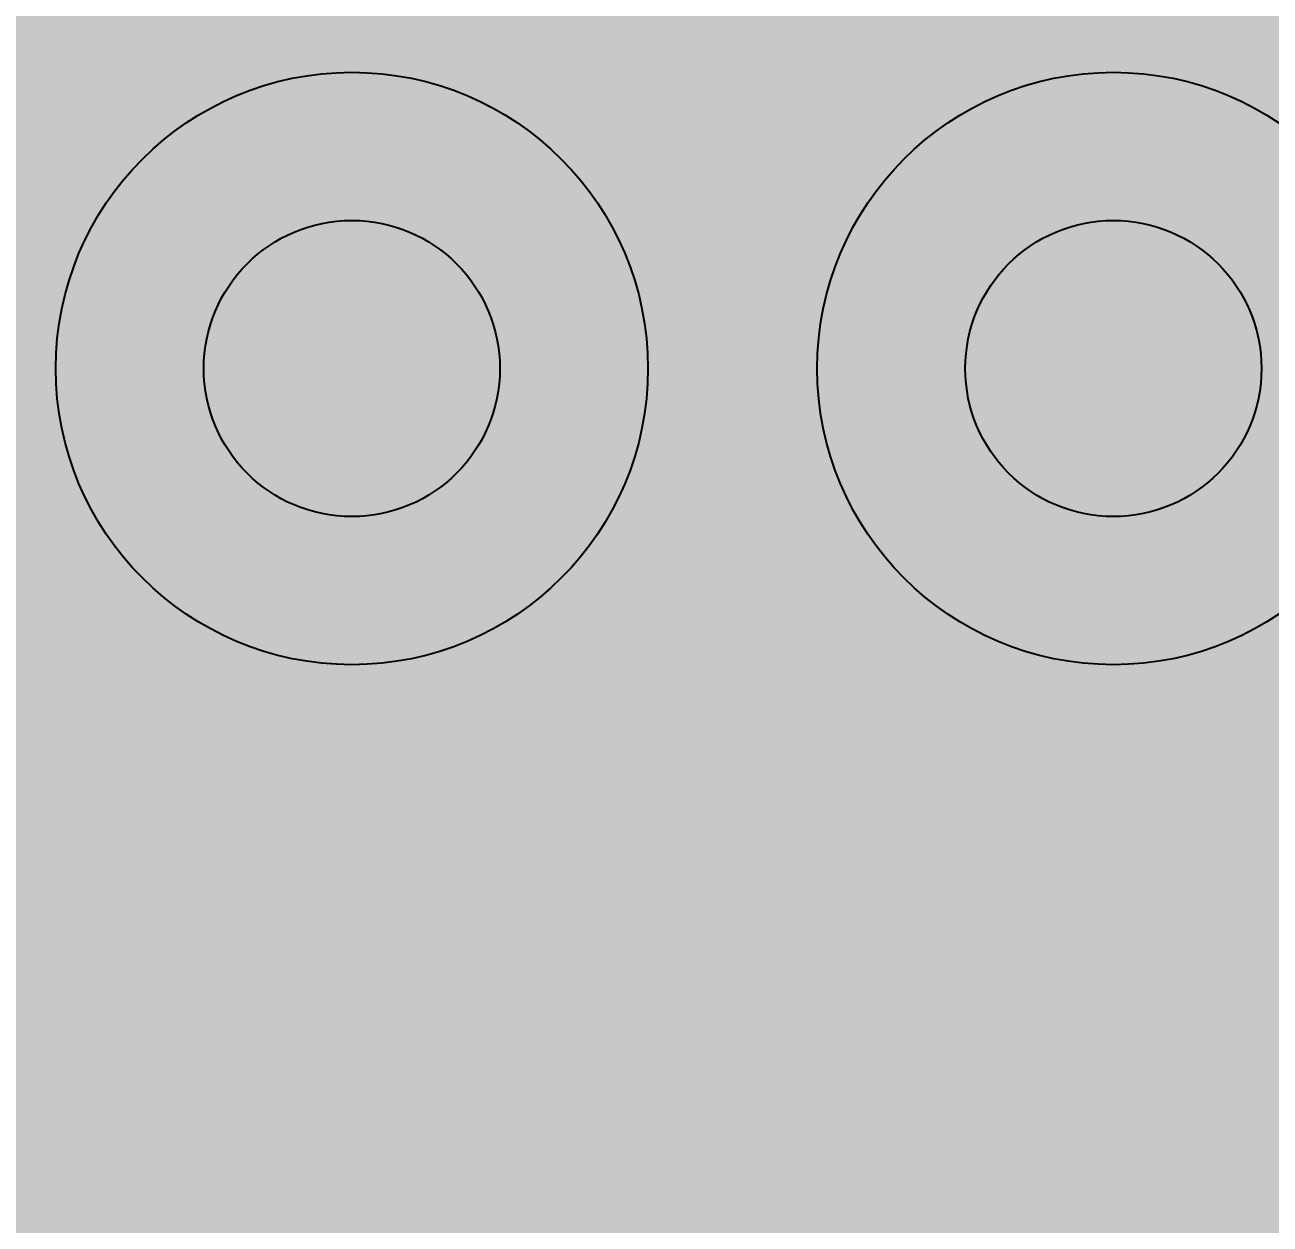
# Model space of a CAD drawing. Extents: x -23 to 289, y -67 to 135.
# Drawn here: x 147.414 to 148.885, y 80.289 to 81.706 of the extents above; entities that cross this region are included whole.
import ezdxf
from ezdxf.enums import TextEntityAlignment as Align

# ---------------------------------------------------------------- set-up
doc = ezdxf.new("R2010")
doc.units = 0
doc.header["$MEASUREMENT"] = 0
for name, color, linetype in [('ASSEMBLY_PART_NUMBERS_BTM', 191, 'CONTINUOUS'), ('DRILL_DRAWING', 21, 'CONTINUOUS'), ('GENERATED_SILKSCREEN_BTM', 255, 'CONTINUOUS'), ('PLANE_SHAPES_LAYER_TOP', 150, 'CONTINUOUS'), ('SILKSCREEN_REF_DES_BTM', 211, 'CONTINUOUS'), ('TRACES_LAYER_BOTTOM', 230, 'CONTINUOUS'), ('TRACES_LAYER_TOP', 150, 'CONTINUOUS'), ('VIA_HOLES_LAYER_BOTTOM', 30, 'CONTINUOUS'), ('VIA_HOLES_LAYER_TOP', 30, 'CONTINUOUS'), ('VIA_PADS_LAYER_BOTTOM', 230, 'CONTINUOUS'), ('VIA_PADS_LAYER_TOP', 150, 'CONTINUOUS')]:
    doc.layers.add(name, color=color, linetype=linetype)
doc.styles.add('VERIBEST_GERBER_0', font='txt')

msp = doc.modelspace()

# ---------------------------------------------------------------- hatches: boundary and pattern name
at = {"layer": 'VIA_HOLES_LAYER_BOTTOM'}
h = msp.add_hatch(color=256, dxfattribs=at)
edge = h.paths.add_edge_path()
edge.add_arc((147.8, 81.3), 0.175, 0, 360)
h = msp.add_hatch(color=256, dxfattribs=at)
edge = h.paths.add_edge_path()
edge.add_arc((148.7, 81.3), 0.175, 0, 360)
at = {"layer": 'VIA_HOLES_LAYER_TOP'}
h = msp.add_hatch(color=256, dxfattribs=at)
edge = h.paths.add_edge_path()
edge.add_arc((147.8, 81.3), 0.175, 0, 360)
h = msp.add_hatch(color=256, dxfattribs=at)
edge = h.paths.add_edge_path()
edge.add_arc((148.7, 81.3), 0.175, 0, 360)

# ---------------------------------------------------------------- linework, layer by layer
at = {"layer": 'GENERATED_SILKSCREEN_BTM', "const_width": 0.15}
for points in [[(148.0232, 79.9856), (147.4912, 80.4192), (147.4912, 80.5128), (147.616, 80.6136), (147.8744, 80.6136), (148.0048, 80.5072), (148.0104, 80.5056), (148.016, 80.5064), (148.0208, 80.5088), (148.0248, 80.5136), (148.0272, 80.5184), (148.028, 80.524), (148.0272, 80.5296), (148.0256, 80.532), (148.0232, 80.5336), (147.8888, 80.6432), (147.8856, 80.644), (147.884, 80.6448), (147.8824, 80.6456), (147.8792, 80.6464), (147.6096, 80.6464), (147.6064, 80.6456), (147.6048, 80.6448), (147.6024, 80.644), (147.5992, 80.6432)], [(148.7792, 79.9856), (148.2472, 80.4192), (148.2472, 80.5128), (148.372, 80.6136), (148.6304, 80.6136), (148.7608, 80.5072), (148.7664, 80.5056), (148.772, 80.5064), (148.7768, 80.5088), (148.7808, 80.5136), (148.7832, 80.5184), (148.784, 80.524), (148.7832, 80.5296), (148.7816, 80.532), (148.7792, 80.5336), (148.6448, 80.6432), (148.6416, 80.644), (148.64, 80.6448), (148.6384, 80.6456), (148.6352, 80.6464), (148.3656, 80.6464), (148.3624, 80.6456), (148.3608, 80.6448), (148.3584, 80.644), (148.3552, 80.6432)], [(147.5992, 80.6432), (147.4648, 80.5336), (147.4624, 80.5296), (147.4616, 80.5264), (147.46, 80.524), (147.4592, 80.5208), (147.4592, 80.4112), (147.46, 80.408), (147.4616, 80.4032), (147.4624, 80.3992), (147.4648, 80.3976), (147.9976, 79.9648)], [(148.3552, 80.6432), (148.2208, 80.5336), (148.2184, 80.5296), (148.2176, 80.5264), (148.216, 80.524), (148.2152, 80.5208), (148.2152, 80.4112), (148.216, 80.408), (148.2176, 80.4032), (148.2184, 80.3992), (148.2208, 80.3976), (148.7536, 79.9648)]]:
    msp.add_lwpolyline(points, dxfattribs=at)
at = {"layer": 'PLANE_SHAPES_LAYER_TOP'}
msp.add_solid([(130.5, 77.5), (153.5, 77.5), (130.5, 111.5), (153.5, 111.5)], dxfattribs=at)
at = {"layer": 'TRACES_LAYER_BOTTOM', "const_width": 0.25}
for points in [[(151.775, 77.2), (151.775, 78.14112), (149.24112, 80.675), (146.62301, 80.675), (146.05574, 81.24227), (146.05574, 83.48893), (144.9, 84.64467), (144.9, 86.525)], [(145.2, 83.4), (145.65574, 82.94426), (145.65574, 80.99001), (146.37075, 80.275), (149.04069, 80.275), (151.125, 78.19069), (151.125, 77.2)], [(147.8, 81.3), (147.8, 81.52678), (147.225, 82.10178), (147.225, 82.8)], [(148.7, 81.3), (147.875, 82.125), (147.875, 82.8)]]:
    msp.add_lwpolyline(points, dxfattribs=at)
at = {"layer": 'TRACES_LAYER_TOP', "const_width": 0.25}
for points in [[(146.9, 81.5), (146.9, 80.875), (150.32966, 77.44534), (158.9812, 77.44534), (159.45154, 76.975), (166.25, 76.975), (167.7, 75.525), (167.7, 74.9)], [(147.8, 81.3), (148.3, 80.8), (148.3, 80.48474), (150.93941, 77.84534), (159.14689, 77.84534), (159.61723, 77.375), (167.375, 77.375), (168.8, 75.95)], [(169.9, 78.75), (168.38307, 78.75), (167.40807, 77.775), (159.78291, 77.775), (159.31258, 78.24534), (151.10509, 78.24534), (148.7, 80.65043), (148.7, 81.3)]]:
    msp.add_lwpolyline(points, dxfattribs=at)
at = {"layer": 'VIA_HOLES_LAYER_BOTTOM'}
for centre in [(147.8, 81.3), (148.7, 81.3)]:
    msp.add_circle(centre, 0.175, dxfattribs=at)
at = {"layer": 'VIA_HOLES_LAYER_TOP'}
for centre in [(147.8, 81.3), (148.7, 81.3)]:
    msp.add_circle(centre, 0.175, dxfattribs=at)
at = {"layer": 'VIA_PADS_LAYER_BOTTOM'}
for centre in [(147.8, 81.3), (148.7, 81.3)]:
    msp.add_circle(centre, 0.35, dxfattribs=at)
at = {"layer": 'VIA_PADS_LAYER_TOP'}
for centre in [(147.8, 81.3), (148.7, 81.3)]:
    msp.add_circle(centre, 0.35, dxfattribs=at)

# ---------------------------------------------------------------- texts
at = {"layer": 'ASSEMBLY_PART_NUMBERS_BTM', "style": 'VERIBEST_GERBER_0', "text_generation_flag": 2}
for s, p in [('APHCM2012QBC/D-F01', (171.25, 83.29)), ('ERJ-3EKF6200V', (167.75, 83.29)), ('ERJ-3EKF6200V', (167.75, 81.04)), ('APT2012SRCPRV', (171.25, 80.46))]:
    msp.add_text(s, height=2.032, dxfattribs=at).set_placement(p, align=Align.TOP_LEFT)
at = {"layer": 'DRILL_DRAWING', "style": 'VERIBEST_GERBER_0'}
for p in [(146.9, 81.5), (147.8, 81.3), (148.7, 81.3), (149.6, 81.3)]:
    msp.add_text('A', height=2, dxfattribs=at).set_placement(p, align=Align.MIDDLE_CENTER)
at = {"layer": 'SILKSCREEN_REF_DES_BTM', "style": 'VERIBEST_GERBER_0', "text_generation_flag": 2}
msp.add_text('R228', height=0.8, dxfattribs=at).set_placement((149.65, 80.66), align=Align.TOP_LEFT)

doc.saveas('drawing.dxf')
